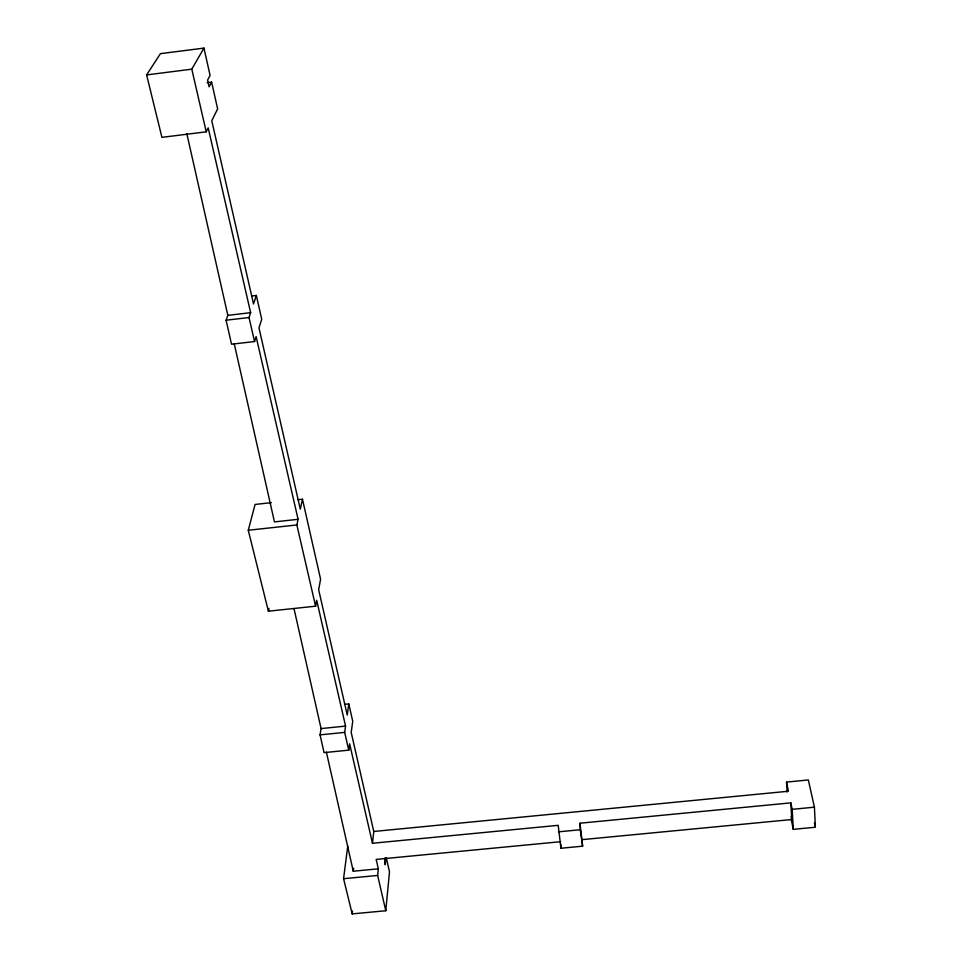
<?xml version="1.0" encoding="UTF-8"?>
<svg xmlns="http://www.w3.org/2000/svg" width="962" height="962" viewBox="0 0 962 962"><rect width="100%" height="100%" fill="white"/><g stroke="black" fill="none" stroke-linecap="round" stroke-linejoin="round"><path stroke-width="1.44" d="M347.751 846.151L343.566 878.691L352.188 913.9L385.786 910.749L389.502 871.909L386.351 857.912M385.906 857.888L385.221 864.778L384.62 858.164M385.786 910.749L377.645 875.444L378.331 868.818L376.166 859.403L560.714 841.69M787.108 792.003L786.531 782.094L808.333 779.966L814.429 807.19L815.379 827.236L793.289 829.352L792.159 809.331L790.824 802.861L579.99 823.219L582.635 846.175L560.906 848.256L558.213 825.324L372.462 843.265L373.773 831.469L351.202 732.455L352.741 721.296L348.809 703.943L344.564 704.34M352.188 913.9L352.537 910.99M378.331 868.818L353.258 871.223L353.619 868.241M294.023 608.669L321.08 728.583L320.057 734.872L324.074 752.621L348.761 750.156L349.639 743.818L372.462 843.265M348.761 750.156L344.673 732.383L345.562 726.106L316.678 600.276L315.584 606.192L268.386 611.195L248.268 530.254L255.086 504.449L271.38 502.657M348.809 703.943L347.234 715.031L318.65 589.658L320.587 579.244L302.477 499.23L298.028 499.723M315.584 606.192L296.861 524.963L298.088 519.312L256.12 336.58L254.557 341.534L231.529 344.204L226.094 320.214L227.838 315.356L186.808 133.586M302.477 499.23L300.3 509.175L258.982 327.898L261.724 319.216L256.349 295.466L251.888 295.983M268.386 611.195L269.035 608.345M254.557 341.534L249.026 317.532L250.637 312.674L208.189 127.898L206.241 131.83L161.917 137.35L146.621 74.916L160.426 53.656L203.944 48.1L210.101 75.433L207.6 80.074L209.127 86.833L211.616 82.131L207.155 82.696M256.349 295.466L253.523 303.956L211.76 120.731L217.64 108.886L211.616 82.131M206.241 131.83L191.799 69.168L203.944 48.1M146.621 74.916L191.799 69.168M227.838 315.356L250.637 312.674M226.094 320.214L249.026 317.532M298.088 519.312L274.447 521.897L234.211 343.626M248.268 530.254L296.861 524.963M321.08 728.583L345.562 726.106M320.057 734.872L344.673 732.383M373.773 831.469L788.419 791.233L786.531 782.094M558.405 831.841L580.278 829.737L579.99 823.219M792.159 809.331L814.429 807.19M582.335 839.622L791.774 819.528L790.824 802.861M343.566 878.691L377.645 875.444M326.383 752.104L353.258 871.223M814.417 822.907L815.054 825.793M791.173 816.606L791.774 819.528M791.221 819.239L793.289 829.352M580.278 829.737L582.635 846.175M560.786 844.323L560.906 848.256"/></g></svg>
